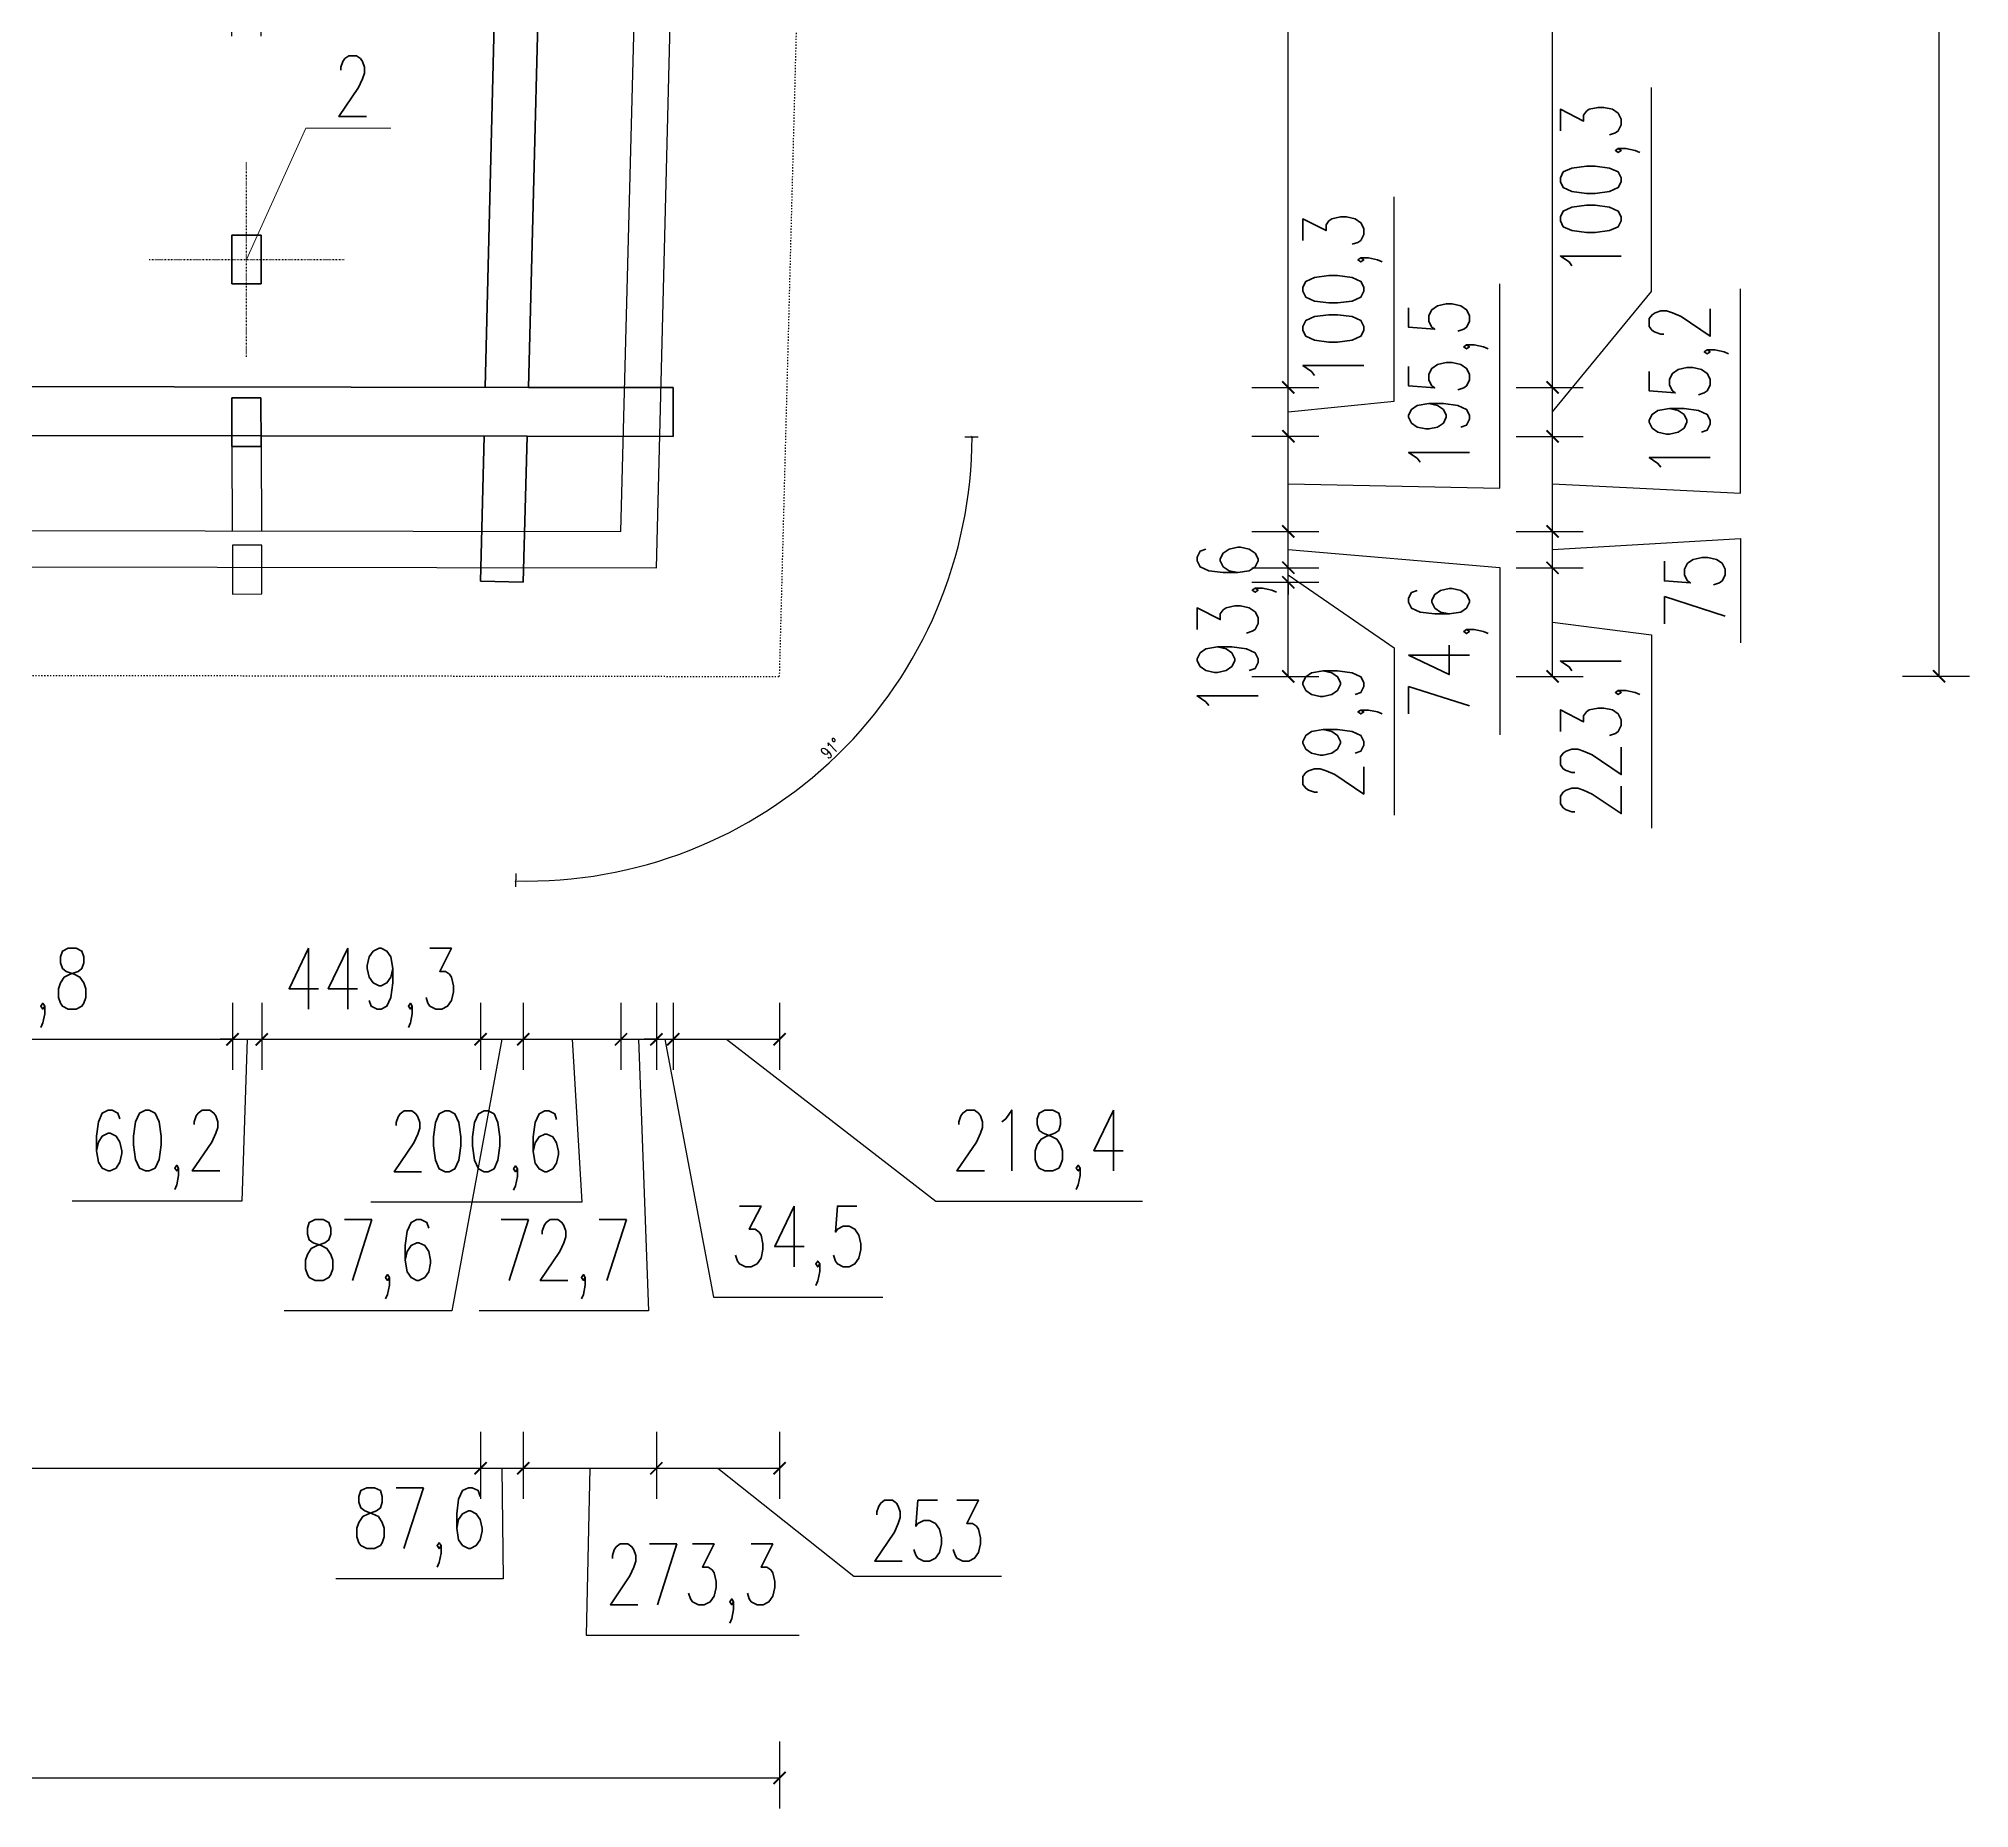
# Model space of a CAD drawing. Header units: millimetres. Extents: x -324080 to 120693, y -32448 to 53734.
# Drawn here: x -184617 to -180653, y -7217 to -3582 of the extents above; entities that cross this region are included whole.
import ezdxf

# ---------------------------------------------------------------- set-up
doc = ezdxf.new("R2010")
doc.units = ezdxf.units.MM
doc.linetypes.add('ACAD_ISO03W100', pattern=[30, 12, -18])
for name, color, linetype, lineweight in [('przekrój', 6, 'Continuous', 50), ('wymiary', 253, 'Continuous', 5), ('ściany', 5, 'Continuous', 50)]:
    doc.layers.add(name, color=color, linetype=linetype, lineweight=lineweight)
doc.layers.add('przerywana', color=7, linetype='ACAD_ISO03W100')
doc.styles.add('Opisowy', font='simplex.shx', dxfattribs={"width": 0.75, "height": 2.5})
doc.dimstyles.new('Opisowy', dxfattribs={"dimscale": 0, "dimtxt": 2.5, "dimasz": 0.5, "dimexe": 1.25, "dimexo": 0.625, "dimtad": 1, "dimdec": 1, "dimtxsty": 'Opisowy', "dimblk": 'ARCHTICK', "dimcen": 1, "dimadec": 0, "dimazin": 0, "dimtfac": 1, "dimtdec": 1, "dimtmove": 0, "dimatfit": 3, "dimfxl": 1.5, "dimfxlon": 1, "dimarcsym": 0})

# ---------------------------------------------------------------- blocks, each defined once
blk = doc.blocks.new('_ArchTick')
at = {"color": 0, "linetype": 'ByBlock', "const_width": 0.15}
blk.add_lwpolyline([(-0.5, -0.5), (0.5, 0.5)], dxfattribs=at)
blk = doc.blocks.new('*D1180')
at = {"layer": 'Defpoints', "color": 0, "transparency": 16777216}
for p in [(-183614.3, -4398.4), (-183614.3, -4398.4), (-183314.3, -4398.8), (-183622.1, -4698.4), (-183171.7, -5197.6)]:
    blk.add_point(p, dxfattribs=at)
at = {"layer": 'wymiary', "color": 0, "lineweight": -2, "transparency": 16777216}
for p, q in [((-182715.7, -4399.7), (-182688.2, -4399.8)), ((-183637.7, -5296.6), (-183638.4, -5324.1))]:
    blk.add_line(p, q, dxfattribs=at)
blk.add_arc((-183614.3, -4398.4), 913.6, 268.5089, 359.913, dxfattribs=at)
at = {"layer": 'wymiary', "color": 0, "lineweight": -2, "transparency": 16777216, "xscale": 5, "yscale": 5, "zscale": 5}
for p, rotation in [((-182700.7, -4399.7), 89.9129789515279), ((-183638, -5311.6), 178.5089385643425)]:
    blk.add_blockref('_ArchTick', p, dxfattribs=dict(at, rotation=rotation))
at = {"layer": 'wymiary', "color": 0, "transparency": 16777216, "insert": (-182990.3, -5039.7), "char_height": 25, "attachment_point": 5, "rotation": 44.211, "style": 'Opisowy'}
blk.add_mtext('91°', dxfattribs=at)
blk = doc.blocks.new('*D1658')
at = {"layer": 'Defpoints', "color": 0, "transparency": 16777216}
for p in [(-185159, -3866.1), (-184219.2, -3867.5), (-184219.2, -5637.2)]:
    blk.add_point(p, dxfattribs=at)
at = {"layer": 'wymiary', "color": 0, "lineweight": -2, "transparency": 16777216}
for p, q in [((-185159, -5562.2), (-185159, -5699.7)), ((-184219.2, -5562.2), (-184219.2, -5699.7)), ((-185159, -5637.2), (-184219.2, -5637.2))]:
    blk.add_line(p, q, dxfattribs=at)
at = {"layer": 'wymiary', "color": 0, "lineweight": -2, "transparency": 16777216, "xscale": 25, "yscale": 25, "zscale": 25, "rotation": 180}
blk.add_blockref('_ArchTick', (-185159, -5637.2), dxfattribs=at)
at = {"layer": 'wymiary', "color": 0, "lineweight": -2, "transparency": 16777216, "xscale": 25, "yscale": 25, "zscale": 25}
blk.add_blockref('_ArchTick', (-184219.2, -5637.2), dxfattribs=at)
at = {"layer": 'wymiary', "color": 0, "transparency": 16777216, "insert": (-184689.1, -5531.6), "char_height": 125, "attachment_point": 5, "style": 'Opisowy'}
blk.add_mtext('939,8', dxfattribs=at)
blk = doc.blocks.new('*D1659')
at = {"layer": 'Defpoints', "color": 0, "transparency": 16777216}
for p in [(-184219.2, -3867.5), (-184159, -3867.6), (-184159, -5637.2)]:
    blk.add_point(p, dxfattribs=at)
at = {"layer": 'wymiary', "color": 0, "lineweight": -2, "transparency": 16777216}
for p, q in [((-184219.2, -5562.2), (-184219.2, -5699.7)), ((-184159, -5562.2), (-184159, -5699.7)), ((-184219.2, -5637.2), (-184244.2, -5637.2)), ((-184219.2, -5637.2), (-184159, -5637.2)), ((-184219.2, -5637.2), (-184159, -5637.2)), ((-184189.1, -5637.2), (-184199.9, -5969.8)), ((-184159, -5637.2), (-184134, -5637.2)), ((-184199.9, -5969.8), (-184548.1, -5969.8))]:
    blk.add_line(p, q, dxfattribs=at)
at = {"layer": 'wymiary', "color": 0, "lineweight": -2, "transparency": 16777216, "xscale": 25, "yscale": 25, "zscale": 25}
blk.add_blockref('_ArchTick', (-184219.2, -5637.2), dxfattribs=at)
at = {"layer": 'wymiary', "color": 0, "lineweight": -2, "transparency": 16777216, "xscale": 25, "yscale": 25, "zscale": 25, "rotation": 180}
blk.add_blockref('_ArchTick', (-184159, -5637.2), dxfattribs=at)
at = {"layer": 'wymiary', "color": 0, "transparency": 16777216, "insert": (-184374, -5864.2), "char_height": 125, "attachment_point": 5, "style": 'Opisowy'}
blk.add_mtext('60,2', dxfattribs=at)
blk = doc.blocks.new('*D1660')
at = {"layer": 'Defpoints', "color": 0, "transparency": 16777216}
for p in [(-184159, -3867.6), (-183709.7, -3896.1), (-183709.7, -5637.2)]:
    blk.add_point(p, dxfattribs=at)
at = {"layer": 'wymiary', "color": 0, "lineweight": -2, "transparency": 16777216}
for p, q in [((-184159, -5562.2), (-184159, -5699.7)), ((-183709.7, -5562.2), (-183709.7, -5699.7)), ((-184159, -5637.2), (-183709.7, -5637.2))]:
    blk.add_line(p, q, dxfattribs=at)
at = {"layer": 'wymiary', "color": 0, "lineweight": -2, "transparency": 16777216, "xscale": 25, "yscale": 25, "zscale": 25, "rotation": 180}
blk.add_blockref('_ArchTick', (-184159, -5637.2), dxfattribs=at)
at = {"layer": 'wymiary', "color": 0, "lineweight": -2, "transparency": 16777216, "xscale": 25, "yscale": 25, "zscale": 25}
blk.add_blockref('_ArchTick', (-183709.7, -5637.2), dxfattribs=at)
at = {"layer": 'wymiary', "color": 0, "transparency": 16777216, "insert": (-183934.3, -5531.6), "char_height": 125, "attachment_point": 5, "style": 'Opisowy'}
blk.add_mtext('449,3', dxfattribs=at)
blk = doc.blocks.new('*D1661')
at = {"layer": 'Defpoints', "color": 0, "transparency": 16777216}
for p in [(-183709.7, -3896.1), (-183622.1, -3898.4), (-183622.1, -5637.2)]:
    blk.add_point(p, dxfattribs=at)
at = {"layer": 'wymiary', "color": 0, "lineweight": -2, "transparency": 16777216}
for p, q in [((-183709.7, -5562.2), (-183709.7, -5699.7)), ((-183622.1, -5562.2), (-183622.1, -5699.7)), ((-183665.9, -5637.2), (-183769, -6194.6)), ((-183709.7, -5637.2), (-183622.1, -5637.2)), ((-183769, -6194.6), (-184112.8, -6194.6))]:
    blk.add_line(p, q, dxfattribs=at)
at = {"layer": 'wymiary', "color": 0, "lineweight": -2, "transparency": 16777216, "xscale": 25, "yscale": 25, "zscale": 25, "rotation": 180}
blk.add_blockref('_ArchTick', (-183709.7, -5637.2), dxfattribs=at)
at = {"layer": 'wymiary', "color": 0, "lineweight": -2, "transparency": 16777216, "xscale": 25, "yscale": 25, "zscale": 25}
blk.add_blockref('_ArchTick', (-183622.1, -5637.2), dxfattribs=at)
at = {"layer": 'wymiary', "color": 0, "transparency": 16777216, "insert": (-183940.9, -6089), "char_height": 125, "attachment_point": 5, "style": 'Opisowy'}
blk.add_mtext('87,6', dxfattribs=at)
blk = doc.blocks.new('*D1662')
at = {"layer": 'Defpoints', "color": 0, "transparency": 16777216}
for p in [(-183421.5, -3793.9), (-183622.1, -3898.4), (-183421.5, -5637.2)]:
    blk.add_point(p, dxfattribs=at)
at = {"layer": 'wymiary', "color": 0, "lineweight": -2, "transparency": 16777216}
for p, q in [((-183622.1, -5562.2), (-183622.1, -5699.7)), ((-183421.5, -5562.2), (-183421.5, -5699.7)), ((-183622.1, -5637.2), (-183421.5, -5637.2)), ((-183521.8, -5637.2), (-183501.8, -5971.5)), ((-183501.8, -5971.5), (-183934.8, -5971.5))]:
    blk.add_line(p, q, dxfattribs=at)
at = {"layer": 'wymiary', "color": 0, "lineweight": -2, "transparency": 16777216, "xscale": 25, "yscale": 25, "zscale": 25, "rotation": 180}
blk.add_blockref('_ArchTick', (-183622.1, -5637.2), dxfattribs=at)
at = {"layer": 'wymiary', "color": 0, "lineweight": -2, "transparency": 16777216, "xscale": 25, "yscale": 25, "zscale": 25}
blk.add_blockref('_ArchTick', (-183421.5, -5637.2), dxfattribs=at)
at = {"layer": 'wymiary', "color": 0, "transparency": 16777216, "insert": (-183718.3, -5865.8), "char_height": 125, "attachment_point": 5, "style": 'Opisowy'}
blk.add_mtext('200,6', dxfattribs=at)
blk = doc.blocks.new('*D1663')
at = {"layer": 'Defpoints', "color": 0, "transparency": 16777216}
for p in [(-183421.5, -3793.9), (-183348.8, -3868.8), (-183348.8, -5637.2)]:
    blk.add_point(p, dxfattribs=at)
at = {"layer": 'wymiary', "color": 0, "lineweight": -2, "transparency": 16777216}
for p, q in [((-183421.5, -5562.2), (-183421.5, -5699.7)), ((-183348.8, -5562.2), (-183348.8, -5699.7)), ((-183421.5, -5637.2), (-183348.8, -5637.2)), ((-183385.2, -5637.2), (-183364.8, -6194.6)), ((-183364.8, -6194.6), (-183713, -6194.6))]:
    blk.add_line(p, q, dxfattribs=at)
at = {"layer": 'wymiary', "color": 0, "lineweight": -2, "transparency": 16777216, "xscale": 25, "yscale": 25, "zscale": 25, "rotation": 180}
blk.add_blockref('_ArchTick', (-183421.5, -5637.2), dxfattribs=at)
at = {"layer": 'wymiary', "color": 0, "lineweight": -2, "transparency": 16777216, "xscale": 25, "yscale": 25, "zscale": 25}
blk.add_blockref('_ArchTick', (-183348.8, -5637.2), dxfattribs=at)
at = {"layer": 'wymiary', "color": 0, "transparency": 16777216, "insert": (-183538.9, -6089), "char_height": 125, "attachment_point": 5, "style": 'Opisowy'}
blk.add_mtext('72,7', dxfattribs=at)
blk = doc.blocks.new('*D1664')
at = {"layer": 'Defpoints', "color": 0, "transparency": 16777216}
for p in [(-183314.3, -3598.8), (-183348.8, -3868.8), (-183314.3, -5637.2)]:
    blk.add_point(p, dxfattribs=at)
at = {"layer": 'wymiary', "color": 0, "lineweight": -2, "transparency": 16777216}
for p, q in [((-183348.8, -5562.2), (-183348.8, -5699.7)), ((-183314.3, -5562.2), (-183314.3, -5699.7)), ((-183348.8, -5637.2), (-183373.8, -5637.2)), ((-183348.8, -5637.2), (-183314.3, -5637.2)), ((-183348.8, -5637.2), (-183314.3, -5637.2)), ((-183331.5, -5637.2), (-183231.8, -6166.9)), ((-183314.3, -5637.2), (-183289.3, -5637.2)), ((-183231.8, -6166.9), (-182883.5, -6166.9))]:
    blk.add_line(p, q, dxfattribs=at)
at = {"layer": 'wymiary', "color": 0, "lineweight": -2, "transparency": 16777216, "xscale": 25, "yscale": 25, "zscale": 25}
blk.add_blockref('_ArchTick', (-183348.8, -5637.2), dxfattribs=at)
at = {"layer": 'wymiary', "color": 0, "lineweight": -2, "transparency": 16777216, "xscale": 25, "yscale": 25, "zscale": 25, "rotation": 180}
blk.add_blockref('_ArchTick', (-183314.3, -5637.2), dxfattribs=at)
at = {"layer": 'wymiary', "color": 0, "transparency": 16777216, "insert": (-183057.6, -6061.2), "char_height": 125, "attachment_point": 5, "style": 'Opisowy'}
blk.add_mtext('34,5', dxfattribs=at)
blk = doc.blocks.new('*D1665')
at = {"layer": 'Defpoints', "color": 0, "transparency": 16777216}
for p in [(-183314.3, -3598.8), (-183095.8, -4091.9), (-183095.8, -5637.2)]:
    blk.add_point(p, dxfattribs=at)
at = {"layer": 'wymiary', "color": 0, "lineweight": -2, "transparency": 16777216}
for p, q in [((-183314.3, -5562.2), (-183314.3, -5699.7)), ((-183095.8, -5562.2), (-183095.8, -5699.7)), ((-183314.3, -5637.2), (-183095.8, -5637.2)), ((-183205.1, -5637.2), (-182774.9, -5969.8)), ((-182774.9, -5969.8), (-182350.8, -5969.8))]:
    blk.add_line(p, q, dxfattribs=at)
at = {"layer": 'wymiary', "color": 0, "lineweight": -2, "transparency": 16777216, "xscale": 25, "yscale": 25, "zscale": 25, "rotation": 180}
blk.add_blockref('_ArchTick', (-183314.3, -5637.2), dxfattribs=at)
at = {"layer": 'wymiary', "color": 0, "lineweight": -2, "transparency": 16777216, "xscale": 25, "yscale": 25, "zscale": 25}
blk.add_blockref('_ArchTick', (-183095.8, -5637.2), dxfattribs=at)
at = {"layer": 'wymiary', "color": 0, "transparency": 16777216, "insert": (-182562.9, -5864.2), "char_height": 125, "attachment_point": 5, "style": 'Opisowy'}
blk.add_mtext('218,4', dxfattribs=at)
blk = doc.blocks.new('*D1670')
at = {"layer": 'Defpoints', "color": 0, "transparency": 16777216}
for p in [(-193020.3, -3883.6), (-183709.7, -3896.1), (-183709.7, -6518.4)]:
    blk.add_point(p, dxfattribs=at)
at = {"layer": 'wymiary', "color": 0, "lineweight": -2, "transparency": 16777216}
for p, q in [((-193020.3, -6443.4), (-193020.3, -6580.9)), ((-183709.7, -6443.4), (-183709.7, -6580.9)), ((-193020.3, -6518.4), (-183709.7, -6518.4))]:
    blk.add_line(p, q, dxfattribs=at)
at = {"layer": 'wymiary', "color": 0, "lineweight": -2, "transparency": 16777216, "xscale": 25, "yscale": 25, "zscale": 25, "rotation": 180}
blk.add_blockref('_ArchTick', (-193020.3, -6518.4), dxfattribs=at)
at = {"layer": 'wymiary', "color": 0, "lineweight": -2, "transparency": 16777216, "xscale": 25, "yscale": 25, "zscale": 25}
blk.add_blockref('_ArchTick', (-183709.7, -6518.4), dxfattribs=at)
at = {"layer": 'wymiary', "color": 0, "transparency": 16777216, "insert": (-188365, -6412.7), "char_height": 125, "attachment_point": 5, "style": 'Opisowy'}
blk.add_mtext('9310,6', dxfattribs=at)
blk = doc.blocks.new('*D1671')
at = {"layer": 'Defpoints', "color": 0, "transparency": 16777216}
for p in [(-183709.7, -3896.1), (-183622.1, -3898.4), (-183622.1, -6518.4)]:
    blk.add_point(p, dxfattribs=at)
at = {"layer": 'wymiary', "color": 0, "lineweight": -2, "transparency": 16777216}
for p, q in [((-183709.7, -6443.4), (-183709.7, -6580.9)), ((-183622.1, -6443.4), (-183622.1, -6580.9)), ((-183709.7, -6518.4), (-183622.1, -6518.4)), ((-183665.9, -6518.4), (-183663.3, -6745.3)), ((-183663.3, -6745.3), (-184007.1, -6745.3))]:
    blk.add_line(p, q, dxfattribs=at)
at = {"layer": 'wymiary', "color": 0, "lineweight": -2, "transparency": 16777216, "xscale": 25, "yscale": 25, "zscale": 25, "rotation": 180}
blk.add_blockref('_ArchTick', (-183709.7, -6518.4), dxfattribs=at)
at = {"layer": 'wymiary', "color": 0, "lineweight": -2, "transparency": 16777216, "xscale": 25, "yscale": 25, "zscale": 25}
blk.add_blockref('_ArchTick', (-183622.1, -6518.4), dxfattribs=at)
at = {"layer": 'wymiary', "color": 0, "transparency": 16777216, "insert": (-183835.2, -6639.7), "char_height": 125, "attachment_point": 5, "style": 'Opisowy'}
blk.add_mtext('87,6', dxfattribs=at)
blk = doc.blocks.new('*D1672')
at = {"layer": 'Defpoints', "color": 0, "transparency": 16777216}
for p in [(-183348.8, -3868.8), (-183622.1, -3898.4), (-183348.8, -6518.4)]:
    blk.add_point(p, dxfattribs=at)
at = {"layer": 'wymiary', "color": 0, "lineweight": -2, "transparency": 16777216}
for p, q in [((-183622.1, -6443.4), (-183622.1, -6580.9)), ((-183348.8, -6443.4), (-183348.8, -6580.9)), ((-183622.1, -6518.4), (-183348.8, -6518.4)), ((-183485.4, -6518.4), (-183493.2, -6860.8)), ((-183493.2, -6860.8), (-183055.7, -6860.8))]:
    blk.add_line(p, q, dxfattribs=at)
at = {"layer": 'wymiary', "color": 0, "lineweight": -2, "transparency": 16777216, "xscale": 25, "yscale": 25, "zscale": 25, "rotation": 180}
blk.add_blockref('_ArchTick', (-183622.1, -6518.4), dxfattribs=at)
at = {"layer": 'wymiary', "color": 0, "lineweight": -2, "transparency": 16777216, "xscale": 25, "yscale": 25, "zscale": 25}
blk.add_blockref('_ArchTick', (-183348.8, -6518.4), dxfattribs=at)
at = {"layer": 'wymiary', "color": 0, "transparency": 16777216, "insert": (-183274.5, -6755.2), "char_height": 125, "attachment_point": 5, "style": 'Opisowy'}
blk.add_mtext('273,3', dxfattribs=at)
blk = doc.blocks.new('*D1673')
at = {"layer": 'Defpoints', "color": 0, "transparency": 16777216}
for p in [(-183348.8, -3868.8), (-183095.8, -4091.9), (-183095.8, -6518.4)]:
    blk.add_point(p, dxfattribs=at)
at = {"layer": 'wymiary', "color": 0, "lineweight": -2, "transparency": 16777216}
for p, q in [((-183348.8, -6443.4), (-183348.8, -6580.9)), ((-183095.8, -6443.4), (-183095.8, -6580.9)), ((-183348.8, -6518.4), (-183095.8, -6518.4)), ((-183222.3, -6518.4), (-182943.6, -6740.2)), ((-182943.6, -6740.2), (-182640, -6740.2))]:
    blk.add_line(p, q, dxfattribs=at)
at = {"layer": 'wymiary', "color": 0, "lineweight": -2, "transparency": 16777216, "xscale": 25, "yscale": 25, "zscale": 25, "rotation": 180}
blk.add_blockref('_ArchTick', (-183348.8, -6518.4), dxfattribs=at)
at = {"layer": 'wymiary', "color": 0, "lineweight": -2, "transparency": 16777216, "xscale": 25, "yscale": 25, "zscale": 25}
blk.add_blockref('_ArchTick', (-183095.8, -6518.4), dxfattribs=at)
at = {"layer": 'wymiary', "color": 0, "transparency": 16777216, "insert": (-182791.8, -6646.4), "char_height": 125, "attachment_point": 5, "style": 'Opisowy'}
blk.add_mtext('253', dxfattribs=at)
blk = doc.blocks.new('*D1674')
at = {"layer": 'Defpoints', "color": 0, "transparency": 16777216}
for p in [(-193647.7, -4075.4), (-183095.8, -4091.9), (-183095.8, -7154.5)]:
    blk.add_point(p, dxfattribs=at)
at = {"layer": 'wymiary', "color": 0, "lineweight": -2, "transparency": 16777216}
for p, q in [((-193647.7, -7079.5), (-193647.7, -7217)), ((-183095.8, -7079.5), (-183095.8, -7217)), ((-193647.7, -7154.5), (-183095.8, -7154.5))]:
    blk.add_line(p, q, dxfattribs=at)
at = {"layer": 'wymiary', "color": 0, "lineweight": -2, "transparency": 16777216, "xscale": 25, "yscale": 25, "zscale": 25, "rotation": 180}
blk.add_blockref('_ArchTick', (-193647.7, -7154.5), dxfattribs=at)
at = {"layer": 'wymiary', "color": 0, "lineweight": -2, "transparency": 16777216, "xscale": 25, "yscale": 25, "zscale": 25}
blk.add_blockref('_ArchTick', (-183095.8, -7154.5), dxfattribs=at)
at = {"layer": 'wymiary', "color": 0, "transparency": 16777216, "insert": (-188371.8, -7048.8), "char_height": 125, "attachment_point": 5, "style": 'Opisowy'}
blk.add_mtext('10551,9', dxfattribs=at)
blk = doc.blocks.new('*D1675')
at = {"layer": 'Defpoints', "color": 0, "transparency": 16777216}
for p in [(-183622.1, -4698.4), (-182051.2, -4698.4), (-183095.8, -4891.9)]:
    blk.add_point(p, dxfattribs=at)
at = {"layer": 'wymiary', "color": 0, "lineweight": -2, "transparency": 16777216}
for p, q in [((-182126.2, -4698.4), (-181988.7, -4698.4)), ((-182051.2, -4891.9), (-182051.2, -4698.4)), ((-182126.2, -4891.9), (-181988.7, -4891.9))]:
    blk.add_line(p, q, dxfattribs=at)
at = {"layer": 'wymiary', "color": 0, "lineweight": -2, "transparency": 16777216, "xscale": 25, "yscale": 25, "zscale": 25}
for p, rotation in [((-182051.2, -4698.4), 90), ((-182051.2, -4891.9), 270)]:
    blk.add_blockref('_ArchTick', p, dxfattribs=dict(at, rotation=rotation))
at = {"layer": 'wymiary', "color": 0, "transparency": 16777216, "insert": (-182156.9, -4795.1), "char_height": 125, "attachment_point": 5, "rotation": 90, "style": 'Opisowy'}
blk.add_mtext('193,6', dxfattribs=at)
blk = doc.blocks.new('*D1676')
at = {"layer": 'Defpoints', "color": 0, "transparency": 16777216}
for p in [(-183621.3, -4668.4), (-182051.2, -4668.4), (-183622.1, -4698.4)]:
    blk.add_point(p, dxfattribs=at)
at = {"layer": 'wymiary', "color": 0, "lineweight": -2, "transparency": 16777216}
for p, q in [((-182126.2, -4668.4), (-181988.7, -4668.4)), ((-182051.2, -4668.4), (-182051.2, -4643.4)), ((-182051.2, -4698.4), (-182051.2, -4668.4)), ((-182051.2, -4698.4), (-182051.2, -4668.4)), ((-182126.2, -4698.4), (-181988.7, -4698.4)), ((-182051.2, -4683.4), (-181834.1, -4833.1)), ((-182051.2, -4698.4), (-182051.2, -4723.4)), ((-181834.1, -4833.1), (-181834.1, -5176.9))]:
    blk.add_line(p, q, dxfattribs=at)
at = {"layer": 'wymiary', "color": 0, "lineweight": -2, "transparency": 16777216, "xscale": 25, "yscale": 25, "zscale": 25}
for p, rotation in [((-182051.2, -4668.4), 270), ((-182051.2, -4698.4), 90)]:
    blk.add_blockref('_ArchTick', p, dxfattribs=dict(at, rotation=rotation))
at = {"layer": 'wymiary', "color": 0, "transparency": 16777216, "insert": (-181939.8, -5005), "char_height": 125, "attachment_point": 5, "rotation": 90, "style": 'Opisowy'}
blk.add_mtext('29,9', dxfattribs=at)
blk = doc.blocks.new('*D1677')
at = {"layer": 'Defpoints', "color": 0, "transparency": 16777216}
for p in [(-183421.5, -4593.9), (-182051.2, -4593.9), (-183621.3, -4668.4)]:
    blk.add_point(p, dxfattribs=at)
at = {"layer": 'wymiary', "color": 0, "lineweight": -2, "transparency": 16777216}
for p, q in [((-182126.2, -4593.9), (-181988.7, -4593.9)), ((-182051.2, -4668.4), (-182051.2, -4593.9)), ((-182051.2, -4631.1), (-181617, -4667.9)), ((-182126.2, -4668.4), (-181988.7, -4668.4)), ((-181617, -4667.9), (-181617, -5011.7))]:
    blk.add_line(p, q, dxfattribs=at)
at = {"layer": 'wymiary', "color": 0, "lineweight": -2, "transparency": 16777216, "xscale": 25, "yscale": 25, "zscale": 25}
for p, rotation in [((-182051.2, -4593.9), 90), ((-182051.2, -4668.4), 270)]:
    blk.add_blockref('_ArchTick', p, dxfattribs=dict(at, rotation=rotation))
at = {"layer": 'wymiary', "color": 0, "transparency": 16777216, "insert": (-181722.7, -4839.8), "char_height": 125, "attachment_point": 5, "rotation": 90, "style": 'Opisowy'}
blk.add_mtext('74,6', dxfattribs=at)
blk = doc.blocks.new('*D1678')
at = {"layer": 'Defpoints', "color": 0, "transparency": 16777216}
for p in [(-183614.3, -4398.4), (-182051.2, -4398.4), (-183421.5, -4593.9)]:
    blk.add_point(p, dxfattribs=at)
at = {"layer": 'wymiary', "color": 0, "lineweight": -2, "transparency": 16777216}
for p, q in [((-181617, -4505), (-181617, -4085.3)), ((-182126.2, -4398.4), (-181988.7, -4398.4)), ((-182051.2, -4593.9), (-182051.2, -4398.4)), ((-182051.2, -4496.1), (-181617, -4505)), ((-182126.2, -4593.9), (-181988.7, -4593.9))]:
    blk.add_line(p, q, dxfattribs=at)
at = {"layer": 'wymiary', "color": 0, "lineweight": -2, "transparency": 16777216, "xscale": 25, "yscale": 25, "zscale": 25}
for p, rotation in [((-182051.2, -4398.4), 90), ((-182051.2, -4593.9), 270)]:
    blk.add_blockref('_ArchTick', p, dxfattribs=dict(at, rotation=rotation))
at = {"layer": 'wymiary', "color": 0, "transparency": 16777216, "insert": (-181722.7, -4295.1), "char_height": 125, "attachment_point": 5, "rotation": 90, "style": 'Opisowy'}
blk.add_mtext('195,5', dxfattribs=at)
blk = doc.blocks.new('*D1679')
at = {"layer": 'Defpoints', "color": 0, "transparency": 16777216}
for p in [(-183611.7, -4298), (-182051.2, -4298), (-183614.3, -4398.4)]:
    blk.add_point(p, dxfattribs=at)
at = {"layer": 'wymiary', "color": 0, "lineweight": -2, "transparency": 16777216}
for p, q in [((-181834.1, -4326.4), (-181834.1, -3906.7)), ((-182126.2, -4298), (-181988.7, -4298)), ((-182051.2, -4398.4), (-182051.2, -4298)), ((-182051.2, -4348.2), (-181834.1, -4326.4)), ((-182126.2, -4398.4), (-181988.7, -4398.4))]:
    blk.add_line(p, q, dxfattribs=at)
at = {"layer": 'wymiary', "color": 0, "lineweight": -2, "transparency": 16777216, "xscale": 25, "yscale": 25, "zscale": 25}
for p, rotation in [((-182051.2, -4298), 90), ((-182051.2, -4398.4), 270)]:
    blk.add_blockref('_ArchTick', p, dxfattribs=dict(at, rotation=rotation))
at = {"layer": 'wymiary', "color": 0, "transparency": 16777216, "insert": (-181939.8, -4116.6), "char_height": 125, "attachment_point": 5, "rotation": 90, "style": 'Opisowy'}
blk.add_mtext('100,3', dxfattribs=at)
blk = doc.blocks.new('*D1680')
at = {"layer": 'Defpoints', "color": 0, "transparency": 16777216}
for p in [(-183494.7, 195.6), (-182051.2, 195.6), (-183611.7, -4298)]:
    blk.add_point(p, dxfattribs=at)
at = {"layer": 'wymiary', "color": 0, "lineweight": -2, "transparency": 16777216}
for p, q in [((-182126.2, 195.6), (-181988.7, 195.6)), ((-182051.2, -4298), (-182051.2, 195.6)), ((-182126.2, -4298), (-181988.7, -4298))]:
    blk.add_line(p, q, dxfattribs=at)
at = {"layer": 'wymiary', "color": 0, "lineweight": -2, "transparency": 16777216, "xscale": 25, "yscale": 25, "zscale": 25}
for p, rotation in [((-182051.2, 195.6), 90), ((-182051.2, -4298), 270)]:
    blk.add_blockref('_ArchTick', p, dxfattribs=dict(at, rotation=rotation))
at = {"layer": 'wymiary', "color": 0, "transparency": 16777216, "insert": (-182156.9, -2051.2), "char_height": 125, "attachment_point": 5, "rotation": 90, "style": 'Opisowy'}
blk.add_mtext('4493,6', dxfattribs=at)
blk = doc.blocks.new('*D1686')
at = {"layer": 'Defpoints', "color": 0, "transparency": 16777216}
for p in [(-183348.8, -4668.8), (-181508.6, -4668.8), (-183095.8, -4891.9)]:
    blk.add_point(p, dxfattribs=at)
at = {"layer": 'wymiary', "color": 0, "lineweight": -2, "transparency": 16777216}
for p, q in [((-181583.6, -4668.8), (-181446.1, -4668.8)), ((-181508.6, -4891.9), (-181508.6, -4668.8)), ((-181508.6, -4780.4), (-181305.4, -4806.3)), ((-181305.4, -4806.3), (-181305.4, -5203.6)), ((-181583.6, -4891.9), (-181446.1, -4891.9))]:
    blk.add_line(p, q, dxfattribs=at)
at = {"layer": 'wymiary', "color": 0, "lineweight": -2, "transparency": 16777216, "xscale": 25, "yscale": 25, "zscale": 25}
for p, rotation in [((-181508.6, -4668.8), 90), ((-181508.6, -4891.9), 270)]:
    blk.add_blockref('_ArchTick', p, dxfattribs=dict(at, rotation=rotation))
at = {"layer": 'wymiary', "color": 0, "transparency": 16777216, "insert": (-181411.1, -5004.9), "char_height": 125, "attachment_point": 5, "rotation": 90, "style": 'Opisowy'}
blk.add_mtext('223,1', dxfattribs=at)
blk = doc.blocks.new('*D1687')
at = {"layer": 'Defpoints', "color": 0, "transparency": 16777216}
for p in [(-183421.5, -4593.8), (-181508.6, -4593.8), (-183348.8, -4668.8)]:
    blk.add_point(p, dxfattribs=at)
at = {"layer": 'wymiary', "color": 0, "lineweight": -2, "transparency": 16777216}
for p, q in [((-181583.6, -4593.8), (-181446.1, -4593.8)), ((-181508.6, -4668.8), (-181508.6, -4593.8)), ((-181508.6, -4631.3), (-181122.9, -4608.5)), ((-181122.9, -4608.5), (-181122.9, -4822.7)), ((-181583.6, -4668.8), (-181446.1, -4668.8))]:
    blk.add_line(p, q, dxfattribs=at)
at = {"layer": 'wymiary', "color": 0, "lineweight": -2, "transparency": 16777216, "xscale": 25, "yscale": 25, "zscale": 25}
for p, rotation in [((-181508.6, -4593.8), 90), ((-181508.6, -4668.8), 270)]:
    blk.add_blockref('_ArchTick', p, dxfattribs=dict(at, rotation=rotation))
at = {"layer": 'wymiary', "color": 0, "transparency": 16777216, "insert": (-181216.6, -4715.6), "char_height": 125, "attachment_point": 5, "rotation": 90, "style": 'Opisowy'}
blk.add_mtext('75', dxfattribs=at)
blk = doc.blocks.new('*D1688')
at = {"layer": 'Defpoints', "color": 0, "transparency": 16777216}
for p in [(-183416.5, -4398.7), (-181508.6, -4398.7), (-183421.5, -4593.8)]:
    blk.add_point(p, dxfattribs=at)
at = {"layer": 'wymiary', "color": 0, "lineweight": -2, "transparency": 16777216}
for p, q in [((-181122.9, -4515.2), (-181122.9, -4095.5)), ((-181583.6, -4398.7), (-181446.1, -4398.7)), ((-181508.6, -4593.8), (-181508.6, -4398.7)), ((-181508.6, -4496.2), (-181122.9, -4515.2)), ((-181583.6, -4593.8), (-181446.1, -4593.8))]:
    blk.add_line(p, q, dxfattribs=at)
at = {"layer": 'wymiary', "color": 0, "lineweight": -2, "transparency": 16777216, "xscale": 25, "yscale": 25, "zscale": 25}
for p, rotation in [((-181508.6, -4398.7), 90), ((-181508.6, -4593.8), 270)]:
    blk.add_blockref('_ArchTick', p, dxfattribs=dict(at, rotation=rotation))
at = {"layer": 'wymiary', "color": 0, "transparency": 16777216, "insert": (-181228.6, -4305.4), "char_height": 125, "attachment_point": 5, "rotation": 90, "style": 'Opisowy'}
blk.add_mtext('195,2', dxfattribs=at)
blk = doc.blocks.new('*D1689')
at = {"layer": 'Defpoints', "color": 0, "transparency": 16777216}
for p in [(-183413.9, -4298.3), (-181508.6, -4298.3), (-183416.5, -4398.7)]:
    blk.add_point(p, dxfattribs=at)
at = {"layer": 'wymiary', "color": 0, "lineweight": -2, "transparency": 16777216}
for p, q in [((-181305.4, -4101.4), (-181305.4, -3681.7)), ((-181508.6, -4348.5), (-181305.4, -4101.4)), ((-181583.6, -4298.3), (-181446.1, -4298.3)), ((-181508.6, -4398.7), (-181508.6, -4298.3)), ((-181583.6, -4398.7), (-181446.1, -4398.7))]:
    blk.add_line(p, q, dxfattribs=at)
at = {"layer": 'wymiary', "color": 0, "lineweight": -2, "transparency": 16777216, "xscale": 25, "yscale": 25, "zscale": 25}
for p, rotation in [((-181508.6, -4298.3), 90), ((-181508.6, -4398.7), 270)]:
    blk.add_blockref('_ArchTick', p, dxfattribs=dict(at, rotation=rotation))
at = {"layer": 'wymiary', "color": 0, "transparency": 16777216, "insert": (-181411.1, -3891.6), "char_height": 125, "attachment_point": 5, "rotation": 90, "style": 'Opisowy'}
blk.add_mtext('100,3', dxfattribs=at)
blk = doc.blocks.new('*D1690')
at = {"layer": 'Defpoints', "color": 0, "transparency": 16777216}
for p in [(-183494.7, 195.6), (-181508.6, 195.6), (-183413.9, -4298.3)]:
    blk.add_point(p, dxfattribs=at)
at = {"layer": 'wymiary', "color": 0, "lineweight": -2, "transparency": 16777216}
for p, q in [((-181583.6, 195.6), (-181446.1, 195.6)), ((-181508.6, -4298.3), (-181508.6, 195.6)), ((-181583.6, -4298.3), (-181446.1, -4298.3))]:
    blk.add_line(p, q, dxfattribs=at)
at = {"layer": 'wymiary', "color": 0, "lineweight": -2, "transparency": 16777216, "xscale": 25, "yscale": 25, "zscale": 25}
for p, rotation in [((-181508.6, 195.6), 90), ((-181508.6, -4298.3), 270)]:
    blk.add_blockref('_ArchTick', p, dxfattribs=dict(at, rotation=rotation))
at = {"layer": 'wymiary', "color": 0, "transparency": 16777216, "insert": (-181614.2, -2051.3), "char_height": 125, "attachment_point": 5, "rotation": 90, "style": 'Opisowy'}
blk.add_mtext('4493,9', dxfattribs=at)
blk = doc.blocks.new('*D1695')
at = {"layer": 'Defpoints', "color": 0, "transparency": 16777216}
for p in [(-183479.3, 785), (-183488.3, -4891.3), (-180715.2, -4891.3)]:
    blk.add_point(p, dxfattribs=at)
at = {"layer": 'wymiary', "color": 0, "lineweight": -2, "transparency": 16777216}
for p, q in [((-180790.2, 785), (-180652.7, 785)), ((-180715.2, 785), (-180715.2, -4891.3)), ((-180790.2, -4891.3), (-180652.7, -4891.3))]:
    blk.add_line(p, q, dxfattribs=at)
at = {"layer": 'wymiary', "color": 0, "lineweight": -2, "transparency": 16777216, "xscale": 25, "yscale": 25, "zscale": 25}
for p, rotation in [((-180715.2, 785), 90), ((-180715.2, -4891.3), 270)]:
    blk.add_blockref('_ArchTick', p, dxfattribs=dict(at, rotation=rotation))
at = {"layer": 'wymiary', "color": 0, "transparency": 16777216, "insert": (-180820.9, -2053.2), "char_height": 125, "attachment_point": 5, "rotation": 90, "style": 'Opisowy'}
blk.add_mtext('5676,3', dxfattribs=at)
blk = doc.blocks.new('*D1806')
at = {"layer": 'Defpoints', "color": 0, "transparency": 16777216}
for p in [(-184220.4, -3501.9), (-185160.4, -3985.4), (-184220.4, -3985.4)]:
    blk.add_point(p, dxfattribs=at)
at = {"layer": 'wymiary', "color": 0, "lineweight": -2, "transparency": 16777216}
for p, q in [((-185160.4, -3576.9), (-185160.4, -3439.4)), ((-184220.4, -3576.9), (-184220.4, -3439.4)), ((-185160.4, -3501.9), (-184220.4, -3501.9))]:
    blk.add_line(p, q, dxfattribs=at)
at = {"layer": 'wymiary', "color": 0, "lineweight": -2, "transparency": 16777216, "xscale": 25, "yscale": 25, "zscale": 25, "rotation": 180}
blk.add_blockref('_ArchTick', (-185160.4, -3501.9), dxfattribs=at)
at = {"layer": 'wymiary', "color": 0, "lineweight": -2, "transparency": 16777216, "xscale": 25, "yscale": 25, "zscale": 25}
blk.add_blockref('_ArchTick', (-184220.4, -3501.9), dxfattribs=at)
at = {"layer": 'wymiary', "color": 0, "transparency": 16777216, "insert": (-184690.4, -3408.1), "char_height": 125, "attachment_point": 5, "style": 'Opisowy'}
blk.add_mtext('940', dxfattribs=at)
blk = doc.blocks.new('*D1807')
at = {"layer": 'Defpoints', "color": 0, "transparency": 16777216}
for p in [(-184160.4, -3501.9), (-184220.4, -3985.4), (-184160.4, -3985.4)]:
    blk.add_point(p, dxfattribs=at)
at = {"layer": 'wymiary', "color": 0, "lineweight": -2, "transparency": 16777216}
for p, q in [((-184211.7, -3330), (-184426, -3330)), ((-184190.4, -3501.9), (-184211.7, -3330)), ((-184220.4, -3576.9), (-184220.4, -3439.4)), ((-184160.4, -3576.9), (-184160.4, -3439.4)), ((-184220.4, -3501.9), (-184245.4, -3501.9)), ((-184220.4, -3501.9), (-184160.4, -3501.9)), ((-184220.4, -3501.9), (-184160.4, -3501.9)), ((-184160.4, -3501.9), (-184135.4, -3501.9))]:
    blk.add_line(p, q, dxfattribs=at)
at = {"layer": 'wymiary', "color": 0, "lineweight": -2, "transparency": 16777216, "xscale": 25, "yscale": 25, "zscale": 25}
blk.add_blockref('_ArchTick', (-184220.4, -3501.9), dxfattribs=at)
at = {"layer": 'wymiary', "color": 0, "lineweight": -2, "transparency": 16777216, "xscale": 25, "yscale": 25, "zscale": 25, "rotation": 180}
blk.add_blockref('_ArchTick', (-184160.4, -3501.9), dxfattribs=at)
at = {"layer": 'wymiary', "color": 0, "transparency": 16777216, "insert": (-184318.8, -3236.2), "char_height": 125, "attachment_point": 5, "style": 'Opisowy'}
blk.add_mtext('60', dxfattribs=at)
blk = doc.blocks.new('*D1808')
at = {"layer": 'Defpoints', "color": 0, "transparency": 16777216}
for p in [(-183681, -3501.9), (-183681, -3501.9), (-184160.4, -3985.4)]:
    blk.add_point(p, dxfattribs=at)
at = {"layer": 'wymiary', "color": 0, "lineweight": -2, "transparency": 16777216}
for p, q in [((-184160.4, -3576.9), (-184160.4, -3439.4)), ((-183681, -3501.9), (-183681, -3439.4)), ((-184160.4, -3501.9), (-183681, -3501.9))]:
    blk.add_line(p, q, dxfattribs=at)
at = {"layer": 'wymiary', "color": 0, "lineweight": -2, "transparency": 16777216, "xscale": 25, "yscale": 25, "zscale": 25, "rotation": 180}
blk.add_blockref('_ArchTick', (-184160.4, -3501.9), dxfattribs=at)
at = {"layer": 'wymiary', "color": 0, "lineweight": -2, "transparency": 16777216, "xscale": 25, "yscale": 25, "zscale": 25}
blk.add_blockref('_ArchTick', (-183681, -3501.9), dxfattribs=at)
at = {"layer": 'wymiary', "color": 0, "transparency": 16777216, "insert": (-183920.7, -3396.2), "char_height": 125, "attachment_point": 5, "style": 'Opisowy'}
blk.add_mtext('479,4', dxfattribs=at)

msp = doc.modelspace()

# ---------------------------------------------------------------- linework, layer by layer
at = {"lineweight": 25}
for p, q in [((-183348.79, -4668.84), (-183215.32, 565.98)), ((-183421.53, -4593.87), (-183289.97, 490.64)), ((-193311.76, -4578.46), (-183421.53, -4593.82)), ((-193387.58, -4653.42), (-183348.68, -4668.85))]:
    msp.add_line(p, q, dxfattribs=at)
at = {"lineweight": 20}
for q in [(-184190.2, -4035.35), (-183894.4, -3765.58)]:
    msp.add_line((-184068.41, -3765.58), q, dxfattribs=at)
at = {"lineweight": 40}
for p, q in [((-184220.49, -4419.45), (-184220.49, -4319.45)), ((-184220.49, -4319.45), (-184160.99, -4319.45)), ((-184160.99, -4319.45), (-184160.57, -4419.15)), ((-184160.49, -4419.15), (-184220.49, -4419.45))]:
    msp.add_line(p, q, dxfattribs=at)
at = {"layer": 'przekrój', "lineweight": 30}
for p, q in [((-184158.97, -4622.32), (-184219.34, -4622.32)), ((-184219.34, -4622.32), (-184218.98, -4722.61)), ((-184158.97, -4722.32), (-184158.97, -4622.32)), ((-184218.98, -4722.61), (-184158.97, -4722.32))]:
    msp.add_line(p, q, dxfattribs=at)
at = {"layer": 'przerywana', "ltscale": 0.2}
for p, q in [((-183095.84, -4891.93), (-182947.31, 787.41)), ((-193647.72, -4875.38), (-183095.84, -4891.93))]:
    msp.add_line(p, q, dxfattribs=at)
at = {"layer": 'wymiary', "linetype": 'ACAD_ISO03W100', "lineweight": 30, "ltscale": 0.1}
for p, q in [((-184190.2, -4235.35), (-184190.2, -3835.35)), ((-184390.2, -4035.35), (-183990.2, -4035.35))]:
    msp.add_line(p, q, dxfattribs=at)
at = {"layer": 'wymiary', "lineweight": 25}
for p, q in [((-184220.49, -4419.45), (-184219.62, -4592.98)), ((-184160.49, -4419.15), (-184159.62, -4592.68))]:
    msp.add_line(p, q, dxfattribs=at)
at = {"layer": 'ściany', "lineweight": 40}
for p, q in [((-183700.12, -4297.88), (-183592.11, 195.11)), ((-183611.66, -4298.01), (-183494.69, 195.62)), ((-183709.69, -4696.08), (-183702.53, -4398.22)), ((-183622.08, -4698.36), (-183614.27, -4398.35))]:
    msp.add_line(p, q, dxfattribs=at)
at = {"layer": 'ściany'}
for p, q in [((-184160.38, -3985.35), (-184220.38, -3985.35)), ((-184220.38, -3985.35), (-184220.38, -4085.35)), ((-184160.38, -4085.35), (-184160.38, -3985.35)), ((-184220.38, -4085.35), (-184160.38, -4085.35)), ((-193110.42, -4282.66), (-183611.66, -4298.01)), ((-183611.66, -4298.01), (-183314.12, -4298.47)), ((-183314.12, -4298.47), (-183314.27, -4398.81)), ((-193111.5, -4383.05), (-183614.27, -4398.35)), ((-183614.27, -4398.35), (-183314.27, -4398.81)), ((-183709.69, -4696.08), (-183622.08, -4698.36))]:
    msp.add_line(p, q, dxfattribs=at)

# ---------------------------------------------------------------- texts
at = {"lineweight": 20, "insert": (-184068.41, -3616.73), "char_height": 25, "width": 180.804, "attachment_point": 1, "style": 'Opisowy'}
msp.add_mtext('\\pi55.75211;{\\H5x;2}', dxfattribs=at)

# ---------------------------------------------------------------- dimensions: what is measured, and where the dimension line sits
at = {"layer": 'wymiary'}
for base, p1, p2, picture, middle in [((-180715.24, -4891.32), (-183479.35, 784.96), (-183488.26, -4891.32), '*D1695', (-180820.9, -2053.18)), ((-182051.21, 195.62), (-183611.66, -4298.01), (-183494.69, 195.62), '*D1680', (-182156.86, -2051.2)), ((-181508.57, 195.62), (-183413.88, -4298.31), (-183494.69, 195.62), '*D1690', (-181614.22, -2051.35))]:
    dim = msp.add_linear_dim(base=base, p1=p1, p2=p2, angle=90, dimstyle='Opisowy', dxfattribs=at)
    dim.commit()
    dim.dimension.update_dxf_attribs({"geometry": picture, "text_midpoint": middle})
for base, p1, p2, picture, middle in [((-184160.38, -3501.85), (-184220.38, -3985.35), (-184160.38, -3985.35), '*D1807', (-184242.94, -3329.98)), ((-183314.27, -5637.22), (-183348.79, -3868.84), (-183314.27, -3598.81), '*D1664', (-183200.51, -6166.86)), ((-183095.84, -5637.22), (-183314.27, -3598.81), (-183095.84, -4091.93), '*D1665', (-182743.67, -5969.81)), ((-183421.528, -5637.2181), (-183622.0786, -3898.3614), (-183421.528, -3793.8693), '*D1662', (-183533.0384, -5971.4714)), ((-183348.79, -5637.22), (-183421.53, -3793.87), (-183348.79, -3868.84), '*D1663', (-183396.06, -6194.64)), ((-184158.97, -5637.22), (-184219.18, -3867.51), (-184158.97, -3867.6), '*D1659', (-184231.13, -5969.81)), ((-183348.79, -6518.38), (-183622.08, -3898.36), (-183348.79, -3868.84), '*D1672', (-183461.97, -6860.84)), ((-183095.843, -6518.385), (-183348.7943, -3868.845), (-183095.843, -4091.9329), '*D1673', (-182912.3619, -6740.1632)), ((-183622.08, -5637.22), (-183709.69, -3896.08), (-183622.08, -3898.36), '*D1661', (-183800.25, -6194.64)), ((-183622.08, -6518.38), (-183709.69, -3896.08), (-183622.08, -3898.36), '*D1671', (-183694.55, -6745.32))]:
    dim = msp.add_linear_dim(base=base, p1=p1, p2=p2, dimstyle='Opisowy', dxfattribs=at)
    dim.commit()
    dim.dimension.update_dxf_attribs({"geometry": picture, "text_midpoint": middle, "dimtype": 160})
for base, p1, p2, picture, middle in [((-184220.38, -3501.85), (-185160.38, -3985.35), (-184220.38, -3985.35), '*D1806', (-184690.38, -3408.1)), ((-183680.98, -3501.85), (-184160.38, -3985.35), (-183680.98, -3501.85), '*D1808', (-183920.68, -3396.2)), ((-183709.69, -6518.38), (-193020.29, -3883.65), (-183709.69, -3896.08), '*D1670', (-188364.99, -6412.73)), ((-184219.18, -5637.22), (-185158.96, -3866.07), (-184219.18, -3867.51), '*D1658', (-184689.07, -5531.56)), ((-183709.69, -5637.22), (-184158.97, -3867.6), (-183709.69, -3896.08), '*D1660', (-183934.33, -5531.56)), ((-183095.84, -7154.47), (-193647.72, -4075.38), (-183095.84, -4091.93), '*D1674', (-188371.78, -7048.81))]:
    dim = msp.add_linear_dim(base=base, p1=p1, p2=p2, dimstyle='Opisowy', dxfattribs=at)
    dim.commit()
    dim.dimension.update_dxf_attribs({"geometry": picture, "text_midpoint": middle})
for base, p1, p2, picture, middle in [((-181508.57, -4298.31), (-183416.48, -4398.65), (-183413.88, -4298.31), '*D1689', (-181305.45, -4070.13)), ((-182051.21, -4298.01), (-183614.27, -4398.35), (-183611.66, -4298.01), '*D1679', (-181834.11, -4295.13)), ((-182051.21, -4398.35), (-183421.53, -4593.87), (-183614.27, -4398.35), '*D1678', (-181617.02, -4473.71)), ((-181508.57, -4398.65), (-183421.53, -4593.82), (-183416.48, -4398.65), '*D1688', (-181122.9, -4483.94)), ((-182051.21, -4698.36), (-183095.84, -4891.93), (-183622.08, -4698.36), '*D1675', (-182051.21, -4795.15)), ((-182051.21, -4593.87), (-183621.3, -4668.43), (-183421.53, -4593.87), '*D1677', (-181617.02, -4699.16)), ((-181508.57, -4593.82), (-183348.79, -4668.84), (-183421.53, -4593.82), '*D1687', (-181122.9, -4639.71)), ((-182051.21, -4668.43), (-183622.08, -4698.36), (-183621.3, -4668.43), '*D1676', (-181834.11, -4864.36)), ((-181508.57, -4668.84), (-183095.84, -4891.93), (-183348.79, -4668.84), '*D1686', (-181305.45, -4837.52))]:
    dim = msp.add_linear_dim(base=base, p1=p1, p2=p2, angle=90, dimstyle='Opisowy', dxfattribs=at)
    dim.commit()
    dim.dimension.update_dxf_attribs({"geometry": picture, "text_midpoint": middle, "dimtype": 160})
dim = msp.add_angular_dim_2l(base=(-183171.68, -5197.57), line1=((-183614.27, -4398.35), (-183314.27, -4398.81)), line2=((-183622.08, -4698.36), (-183614.27, -4398.35)), dimstyle='Opisowy', override={"dimscale": 0}, dxfattribs=at)
dim.commit()
dim.dimension.update_dxf_attribs({"geometry": '*D1180', "text_midpoint": (-182990.3, -5039.75)})

doc.saveas('drawing.dxf')
